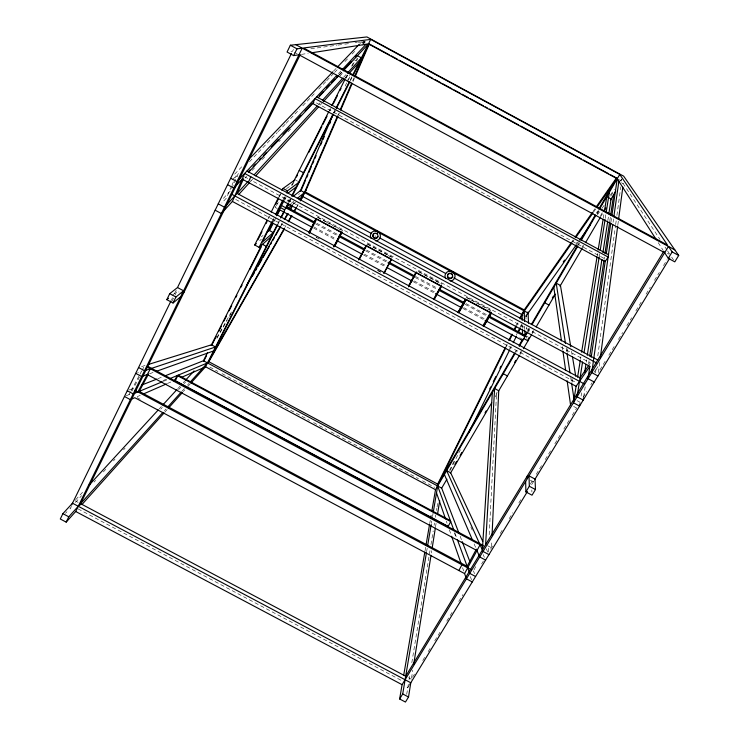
<?xml version="1.0" encoding="UTF-8"?>
<svg xmlns="http://www.w3.org/2000/svg" width="739" height="739" viewBox="0 0 739 739"><rect width="100%" height="100%" fill="white"/><g stroke="black" fill="none" stroke-linecap="round" stroke-linejoin="round"><path stroke-width="0.55" stroke-dasharray="3.69 2.77" d="M491.527 546.629L491.795 540.902M488.303 551.931L488.599 546.186M489.2 534.713L496.469 394.644M598.387 372.53L599.745 362.267M617.841 224.924L618.441 220.351M595.468 372.973L596.244 367.311M597.796 355.902L615.513 225.691M615.67 224.545L616.289 219.982M616.908 215.409L620.797 186.856M613.056 222.337L613.536 218.92M610.931 221.986L611.596 217.442M583.708 396.769L585.186 386.802M588.558 364.078L589.066 360.669M604.086 259.417L604.419 257.135M609.823 220.73L610.331 217.321M581.076 396.15L581.584 392.843M586.258 362.119L586.609 359.838M607.8 220.693L608.668 214.984M411.521 678.097L412.787 670.134M431.391 552.975L431.752 550.703M435.539 526.815L436.084 523.406M599.126 257.163L599.662 253.745M605.241 218.43L605.962 213.867M406.699 694.327L408.325 684.296M409.055 679.751L409.609 676.342M411.817 662.717L430.237 549.123M430.966 544.578L433.183 530.953M434.098 525.272L434.467 523M435.391 517.318L435.761 515.046M436.49 510.501L436.86 508.238M437.045 507.102L437.784 502.557M580.512 359.025L580.882 356.752M597.223 255.712L597.592 253.449M603.283 218.254L604.022 213.71M426.625 551.673L427.197 548.273M431.382 523.369L431.761 521.097M432.527 516.57L433.091 513.171M425.017 550.869L425.803 546.333M429.682 523.674L430.264 520.274M333.945 112.448L334.85 110.342M345.242 86.057L346.6 82.888M347.053 81.835L349.759 75.498M356.087 60.718L356.992 58.603M334.259 113.215L335.164 111.099M348.328 80.375L350.138 76.145M356.946 60.256L357.861 58.132M364.216 43.305L365.121 41.19M337.621 115.737L338.536 113.63M352.651 80.967L354.018 77.807M231.473 186.33L226.328 198.181L221.857 202.985M231.926 185.286L234.669 178.977M235.122 177.923L236.037 175.817L237.782 176.76M338.434 115.293L339.34 113.187M353.039 81.53L354.406 78.362M238.346 173.397L231.058 190.154L222.735 199.05M171.522 299.812L172.538 297.734M174.561 293.586L176.076 290.473L179.115 292.099M293.448 49.393L292.524 51.287L289.245 51.73M171.938 301.392L174.459 296.2M174.967 295.166L177.499 289.974M505.753 346.609L506.769 344.54M516.469 324.948L517.494 322.878M506.326 346.73L507.342 344.679M517.014 325.114L518.039 323.054M449.488 470.457L454.069 461.164M509.605 348.679L510.621 346.619M516.228 335.266L517.245 333.197M520.302 327.007L521.826 323.913M526.02 319.128L525.9 315.655L526.611 314.223M450.217 470.346L461.395 447.686M510.187 348.817L511.203 346.757M520.866 327.183L521.882 325.123M525.946 316.883L526.519 315.729M268.091 218.254L269.125 216.204M278.917 196.666L280.46 193.581M268.59 218.495L269.606 216.472M279.268 197.202L280.792 194.163M277.254 208.518L275.231 207.428L277.319 203.271M278.252 202.551L275.231 207.428M272.515 220.638L273.541 218.578M283.36 199.059L284.395 196.999M272.987 220.869L274.003 218.836M283.684 199.585L285.217 196.546M273.338 221.82L274.363 219.788M284.386 199.872L285.54 197.562M291.609 185.498L293.134 182.478M329.289 110.61L330.333 108.55M345.372 78.648L347.45 74.528M351.598 66.279L353.159 63.184M363.015 43.592L364.05 41.532L365.805 42.483M274.095 221.414L276.654 216.342M285.042 199.669L286.076 197.609M292.293 185.258L294.02 181.831M329.612 111.099L330.656 109.039M346.203 78.149L347.755 75.055M352.42 65.789L355.016 60.635M362.794 45.19L364.863 41.07M277.855 223.446L279.065 221.035M288.598 202.144L290.131 199.096M333.603 112.947L334.638 110.878M350.24 79.969L351.792 76.884M278.27 223.658L279.36 221.506M289.023 202.366L290.556 199.318M334.314 112.614L335.349 110.564M350.378 80.782L351.93 77.697M473.985 569.88L476.165 565.825M129.002 394.608L130.554 391.716M131.071 390.746L139.375 375.31M139.893 374.34L141.454 371.449L137.63 372.724M141.971 370.488L144.567 365.657M131.884 391.18L139.44 377.121M284.746 227.557L285.891 225.552M296.736 206.514L297.872 204.509M297.032 206.828L298.168 204.832M216.823 337.621L231.686 311.581M280.848 225.46L281.993 223.455M292.856 204.426L294.002 202.421M216.924 338.351L227.169 320.393M229.45 316.403L231.159 313.41M281.263 225.607L282.4 223.612M525.9 315.655L527.507 312.893M525.937 316.717L527.554 313.946M515.092 352.235L516.256 350.249M527.286 331.377L529.022 328.393M577.861 244.812L579.025 242.817M596.465 212.971L597.629 210.975M515.84 352.254L516.977 350.304M527.895 331.626L529.641 328.643M578.378 245.256L579.542 243.27M596.936 213.506L598.673 210.532M496.054 394.035L497.218 392.049M519.831 353.445L520.995 351.459M532.015 332.652L533.17 330.666M581.907 247.473L583.062 245.496M600.465 215.779L602.211 212.804M620.769 181.12L621.933 179.134M495.204 396.806L496.95 393.822M519.997 354.489L521.706 351.57M532.071 333.88L533.817 330.896M582.655 247.565L583.81 245.579M601.241 215.843L602.405 213.857M412.547 677.266L414.948 673.321M422.754 660.518L425.156 656.574M428.158 651.65L430.56 647.715M434.763 640.815L440.767 630.967M446.772 621.111L452.776 611.264M458.78 601.407L462.983 594.516M481.597 563.977L483.398 561.021M490.613 549.197L493.015 545.253M500.22 533.438L502.622 529.494M509.226 518.658L512.829 512.746M518.833 502.899L521.836 497.966M530.242 484.174L533.244 479.251M536.246 474.327L542.25 464.48M545.243 459.556L550.647 450.698M554.85 443.806L560.855 433.959M563.857 429.036L569.861 419.189M572.254 415.244L576.457 408.353M583.062 397.517L586.664 391.615M590.867 384.723L592.068 382.747M599.865 369.953L605.269 361.085M608.871 355.182L614.275 346.314M618.478 339.423L622.681 332.532M626.875 325.64L631.679 317.761M635.882 310.87L641.286 302.002M646.089 294.122L650.292 287.231M654.486 280.34L659.29 272.46M663.493 265.569L667.095 259.657M409.277 685.229L407.771 687.704L405.877 686.697M531.655 484.618L535.036 479.075M589.085 364.817L590.369 362.941L250.539 179.956M593.98 372.391L595.283 370.516M595.93 369.583L599.449 364.521M571.783 241.865L573.104 239.972M592.927 211.622L594.904 208.786M572.586 242.059L573.907 240.166M593.768 211.788L595.754 208.952M575.857 244.064L577.187 242.18M597.112 213.885L599.098 211.058M610.396 195.022L614.377 189.369M620.354 180.879L621.684 178.995M576.993 243.842L578.314 241.967M597.472 214.79L599.449 211.982M602.091 208.232L604.077 205.424M610.682 196.047L613.324 192.297M164.843 412.131L167.153 409.563M183.272 391.587L184.815 389.878M187.882 386.451L190.191 383.883M164.418 410.699L165.961 408.99M182.108 391.079L184.408 388.52M187.484 385.111L189.027 383.402M250.235 181.859L252.572 179.3M320.19 105.123L321.742 103.423M345.067 77.844L348.171 74.427M65.494 513.319L66.981 511.693M71.738 506.483L69.946 508.441L72.828 509.975M75.443 502.437L81.65 495.657M94.065 482.077L95.617 480.378M103.377 471.898L105.705 469.348M113.464 460.868L115.016 459.168M123.542 449.839L125.094 448.139M160.788 409.11L162.34 407.411M178.635 389.601L180.963 387.051M184.066 383.661L185.618 381.961M318.666 104.458L320.227 102.758M343.524 77.346L346.628 73.955M75.655 499.776L84.228 490.456M159.014 409.083L161.351 406.533M177.72 388.732L180.057 386.192M183.17 382.802L184.732 381.112M245.099 177.988L246.669 176.307M252.147 170.413L254.493 167.892M262.327 159.467L264.673 156.945M278.76 141.786L280.33 140.105M288.155 131.69L290.501 129.159M339.82 76.126L343.737 71.914M339.395 74.999L342.536 71.637M338.915 74.851L342.065 71.489M338.434 73.66L340.799 71.147M232.185 179.854L236.037 175.817M249.486 161.712L277.328 132.503M278.123 131.662L285.291 124.152M286.085 123.321L299.609 109.132M302.787 105.797L315.516 92.44M318.703 89.105L325.862 81.595M326.656 80.754L333.816 73.244M334.61 72.413L337.797 69.069M344.956 61.559L348.134 58.224M352.115 54.049L356.096 49.883M362.461 43.204L364.05 41.532L358.387 42.308M234.688 174.118L242.669 165.804M333.658 70.981L336.051 68.487M359.995 43.527L361.593 41.864L364.262 43.315M259.666 240.711L261.329 239.288M261.338 236.877L263.056 235.427M293.078 204.195L295.628 202.098M291.083 203.465L293.743 201.304M172.03 295.489L174.644 293.401L176.676 294.491M289.041 202.024L290.769 200.638M298.574 194.412L299.48 193.683M288.367 201.368L290.972 199.299M286.963 201.257L288.773 199.826M286.464 188.731L292.044 184.639M137.168 396.686L140.29 395.319M167.42 383.495L171.587 381.675M163.374 381.315L167.568 379.569M126.277 395.734L130.341 394.063M162.977 380.594L167.19 378.858M129.205 389.961L133.436 388.298M157.823 378.701L162.063 377.038M149.583 373.731L153.915 372.188M141.555 366.599L145.814 365.269M301.42 54.4L308.228 53.328M310.842 48.792L336.882 45.236M338.009 45.079L343.672 44.312M344.808 44.155L350.462 43.389M354.997 42.77L357.26 42.456M74.87 500.626L78.694 502.659M408.51 677.728L411.346 679.233M78.066 508.875L401.674 680.61M487.564 545.687L491.472 547.775M137.14 397.684L140.198 399.319M530.334 480.239L533.346 481.846L533.272 480.119M209.811 367.107L217.95 371.458M222.023 373.629L238.309 382.34M239.325 382.885L309.549 420.417M313.613 422.597L326.841 429.673M330.915 431.844L418.44 478.632M422.505 480.812L434.717 487.343M244.452 176.676L249.523 179.411M317.604 217.026L342.878 230.633M367.329 243.796L392.557 257.384M417.969 271.065L442.144 284.081M466.512 297.198L490.641 310.186M317.539 217.423L325.529 221.728M326.527 222.263L342.499 230.864M367.301 244.221L387.227 254.946M388.224 255.482L392.215 257.634M418.958 272.035L441.839 284.349M466.549 297.651L469.524 299.258M470.521 299.794L490.373 310.482M316.837 223.317L338.157 234.799M366.581 250.096L387.901 261.578M415.309 276.331L437.645 288.358M466.078 303.655L487.398 315.137M526.621 336.245L528.283 337.141M315.886 224.037L337.206 235.51M365.629 250.807L386.94 262.28M415.364 277.578L436.684 289.06M465.108 304.357L486.419 315.83M313.706 226.891L336.014 238.9M364.41 254.179L385.712 265.643M414.108 280.931L436.426 292.94M463.806 307.673L485.107 319.137M519.591 337.695L522.63 339.34M313.761 228.166L335.063 239.63M363.449 254.909L385.758 266.918M413.138 281.651L434.44 293.106M462.826 308.394L484.128 319.848M316.163 237.348L319.183 238.974L316.172 237.385M377.731 270.474L380.742 272.091M377.629 270.456L380.603 272.054M235.713 199.456L576.651 382.867M577.085 400.686L580.133 402.321L579.755 400.058M573.593 406.422L576.642 408.067M316.394 102.906L605.509 259.177M295.886 180.261L297.568 181.166M618.1 179.263L621.573 181.138L660.01 239.445M621.508 182.764L623.273 183.725M354.692 60.127L356.438 61.078M667.382 253.274L669.192 254.244M294.362 52.284L297.133 53.781M665.054 247.094L666.947 249.958M667.576 250.918L669.469 253.782M671.649 257.098L673.534 259.952M658.181 242.614L663.151 250.345M486.262 548.837L488.063 552.689M470.854 527.018L472.258 530.168M483.13 554.555L484.368 557.335M474.115 543.895L476.369 549.151M460.138 536.237L461.783 540.514M473.44 570.896L474.521 573.704M454.956 533.124L456.526 537.401M454.282 532.616L456.24 537.974M470.327 576.586L471.5 579.801M446.319 521.087L447.077 523.258M449.34 529.761L451.233 535.184M462.559 567.709L463.686 570.961M571.533 351.265L572.106 354.665M567.34 348.817L568.051 353.371M571.986 378.442L572.707 382.996M566.176 347.921L566.878 352.466M570.72 377.463L571.413 382.008M562.259 346.609L562.749 350.027M528.745 328.716L528.976 334.268M526.288 326.989L526.362 329.224M526.593 335.959L526.667 338.203M531.831 489.911L531.904 492.026M524.69 326.121L524.792 329.585M522.325 324.846L522.399 328.19M376.142 236.369A2.586 2.531 35.7 0 1 374.959 235.741"/><path stroke-width="1.11" d="M492.054 535.175L498.742 390.765L494.622 388.548L485.606 544.643M482.382 549.945L492.35 392.437M600.345 357.704L617.693 226.069M618.598 219.206L622.82 187.161M612.733 224.619L591.763 372.632L597.934 375.957M613.86 216.638L618.866 181.332M227.566 184.704L233.82 188.066L242.17 179.124L589.879 366.322L588.068 378.701L594.239 382.017M591.2 357.251L605.296 260.636M606.285 253.81L610.765 223.123M611.929 215.169L617.231 178.792L368.428 43.906L311.636 52.802M583.542 397.878L583.219 400.095L577.076 396.797L582.572 361.981M589.74 356.115L603.92 260.553M604.927 253.726L609.657 221.866M610.663 215.04L613.703 194.569M579.903 403.873L579.561 406.081L573.436 402.783L576.097 386.312L589.879 366.322M584.697 372.382L585.907 364.401M587.302 355.274L601.888 259.472M602.932 252.627L607.624 221.829M608.834 213.848L611.098 199.022L607.643 197.147M80.606 503.675L405.683 676.231L663.77 251.315L668.268 258.327L674.79 261.855L678.707 255.454L672.176 251.925L668.462 246.438L402.081 684.683L399.633 698.974L405.443 702.05L408.519 697.025L410.782 682.762L72.496 503.213L62.88 513.67L60.293 519L66.177 522.122L75.701 511.499L302.214 48.155L296.986 48.82L290.362 45.236L287.065 52.035L293.669 55.61L298.972 54.778L664.657 252.701M413.692 664.444L431.031 555.257M432.112 548.43L435.363 527.96M437.525 514.307L439.696 500.654M584.013 352.863L599.126 257.163M600.207 250.327L605.065 219.566M606.137 212.73L609.379 192.223M577.575 377.195L580.327 360.161M581.611 352.217L597.038 256.849M598.147 250.041L603.098 219.381M604.391 211.437L606.774 196.676M399.633 698.974L402.709 693.939L426.431 552.809M427.576 546.01L431.188 524.496M433.285 512.044L437.959 484.248L208.647 361.639L190.56 381.693M403.66 675.492L424.823 551.996M425.997 545.197L429.488 524.81M430.652 518.011L431.04 515.748M431.816 511.212L435.511 489.689L515.268 353.233M333.04 114.563L300.108 191.512L300.634 190.486L528.089 313.022L527.517 314.02L576.328 244.775M301.577 189.48L305.66 179.947M306.565 177.831L307.932 174.653M308.837 172.529L311.562 166.173M312.468 164.058L313.835 160.88M314.74 158.765L316.098 155.587M320.643 144.992L322.001 141.814M322.906 139.699L324.273 136.521M329.714 123.81L330.629 121.686M302.14 197.849L337.169 116.79M340.356 109.418L351.746 83.073M354.48 76.745L366.775 48.303M304.893 192.805L337.972 116.346M340.716 110.019L352.124 83.636M355.32 76.246L369.482 43.536M215.151 210.199L221.367 213.534L232.388 201.442L244.646 173.462L596.41 362.886M243.528 178.773L237.108 193.406L580.05 377.934L588.438 365.75M248.304 182.422L250.798 176.769M180.732 296.662L173.037 302.999L166.811 299.664L169.721 293.669L177.499 287.536L291.508 53.356M71.646 504.959L171.023 300.847M66.177 522.122L68.773 516.801L162.885 412.399M173.037 302.999L175.956 297.004L183.595 290.796L177.499 287.536M293.669 55.61L296.986 48.82M79.757 505.402L300.283 54.575M437.34 484.83L505.236 347.635M508.811 340.42L511.878 334.231M513.919 330.102L515.961 325.973M520.044 317.724L524.219 309.909M440.111 480.562L505.809 347.764M509.374 340.559L512.432 334.379M514.473 330.259L516.506 326.148M520.071 318.934L523.175 312.671L571.921 243.011M489.735 388.926L490.751 386.857M493.301 381.703L495.851 376.539M499.924 368.29L500.94 366.221M518.261 331.137L519.794 328.042M469.025 432.241L509.679 349.843M513.236 342.637L516.293 336.457M518.325 332.338L520.358 328.218M272.137 235.833L259.084 247.343L254.687 244.988L267.065 220.314M271.185 212.084L278.4 197.692M282.012 190.496L283.037 188.445L295.037 179.799M257.902 239.796L261.976 231.677M266.04 223.566L267.056 221.543M275.702 204.306L278.252 199.234M259.084 247.343L271.998 221.663M275.61 214.467L282.843 200.084M286.455 192.897L287.489 190.838L299.258 182.08M272.479 221.876L262.28 242.143L273.245 232.582L269.061 230.328L267.342 231.787M276.044 214.781L283.176 200.602M165.25 375.781L203.428 360.761L207.548 352.577M211.151 345.418L262.114 244.129L266.289 246.373M268.747 230.947L272.83 222.827M276.404 215.733L284.025 200.583M293.642 181.471L328.772 111.644M331.885 105.455L344.854 79.683M203.65 361.38L206.532 355.653M212.01 344.771L216.157 336.541M218.744 331.395L221.33 326.25M223.926 321.105L226.513 315.959M229.099 310.814L231.695 305.669M235.833 297.438L236.868 295.378M241.016 287.148L242.05 285.088M249.819 269.652L261.209 247.011M269.495 230.55L273.079 223.446M277.162 215.326L279.712 210.245M296.441 177.018L297.475 174.958M308.884 152.299L321.844 126.554M322.878 124.494L327.026 116.254M333.243 103.894L337.39 95.654M339.986 90.5L341.021 88.44M190.958 383.024L205.544 366.756L277.023 225.09M280.598 217.996L288.09 203.16M291.794 195.817L333.086 113.972M336.199 107.792L349.196 82.029M352.836 74.815L370.71 39.398L619.772 174.441L667.548 245.089L303.498 47.989L370.71 39.398M208.647 361.639L277.809 224.591M281.347 217.58L284.413 211.493M285.956 208.444L288.515 203.373M292.099 196.278L333.28 114.665M336.393 108.504L349.861 81.807M352.974 75.646L369.038 43.813L389.259 54.778M308.985 232.305L316.024 218.596L341.501 232.305L333.862 246.946M309.29 232.111L316.107 218.846M309.207 233.635L316.495 219.455M333.825 246.604L341.242 232.379M334.591 246.004L341.972 231.87M334.785 246.124L341.871 232.573M358.932 259.186L366.147 245.579L391.578 259.269L384.28 272.82M358.711 259.999L366.313 245.727M359.302 259.297L366.766 245.219M458.854 570.526L461.949 564.772M476.369 549.151L467.14 566.323L139.218 391.384L148.502 374.11M472.286 581.944L466.429 578.831L464.6 573.593L480.064 544.809L483.066 551.46L488.959 554.61M150.377 368.761L137.925 391.919L133.196 393.896L127.265 390.728M175.568 379.938L178.136 375.163L450.347 520.561M383.717 273.458L391.319 259.343M408.593 285.836L415.918 272.442M408.796 286.011L416.426 271.961M408.565 286.824L416.26 272.765M433.562 299.258L441.285 285.346M434.079 299.258L441.303 286.252M434.089 299.628L441.562 286.178L416.177 272.515M457.949 312.394L465.441 299.101M458.18 312.505L465.431 299.637M458.568 312.791L466.115 299.397L491.453 313.04L483.814 326.379M458.891 312.606L466.189 299.646M210.578 357.815L284.182 228.554M288.173 221.543L291.6 215.529M293.882 211.52L296.163 207.511M300.154 200.5L306.011 190.209M208.989 361.463L284.533 228.776M288.506 221.792L291.914 215.806M294.187 211.816L296.459 207.825M300.431 200.842L302.935 196.454M246.549 285.55L280.275 226.457M284.284 219.446L287.711 213.442M289.993 209.433L292.284 205.424M252.221 276.497L254.502 272.506M255.639 270.511L256.775 268.516M257.911 266.52L261.902 259.537M263.038 257.541L269.301 246.567M270.437 244.572L271.582 242.577M272.719 240.581L274.428 237.588M275.564 235.593L280.691 226.605M285.245 218.624L288.09 213.636M290.372 209.645L292.081 206.652M482.909 325.807L490.807 312.006M483.814 326.01L491.195 313.105M436.888 486.086L514.51 353.224M519.157 345.289L522.63 339.33L522.658 340.587L485.135 320.393M524.376 336.347L526.704 332.374M531.35 324.412L577.279 245.801M580.771 239.833L595.301 214.957M598.793 208.989L616.816 178.145L610.747 174.857M519.258 346.397L527.313 332.624M531.96 324.67L577.806 246.244M581.279 240.295L595.782 215.492M599.837 208.546L619.772 174.441M454.882 464.323L456.628 461.348M460.101 455.409L461.847 452.444M485.043 412.842L486.197 410.866M514.612 362.35L515.776 360.373M527.951 339.58L529.115 337.603M552.319 297.983L553.474 296.006M458.91 533.031L441.682 488.146L446.919 479.214M450.411 473.256L491.712 402.764M498.696 390.848L519.425 355.468M523.424 348.642L531.489 334.878M536.154 326.924L555.349 294.159M559.996 286.224L582.073 248.553M585.556 242.604L600.659 216.832M604.142 210.883L605.888 207.908M610.534 199.973L615.763 191.059M525.872 491.906L529.318 486.253L529.022 475.861L535.036 479.075L535.47 489.551L532.015 495.195L525.872 491.906L525.651 481.403M668.268 258.327L672.176 251.925M409.776 684.406L527.461 491.481M534.546 479.879L669.82 258.114M523.72 310.629L571.127 242.808M575.09 237.136L592.262 212.564M596.225 206.892L616.705 177.6M575.893 237.33L593.112 212.74M597.084 207.059L614.294 182.459M563.238 261.985L564.568 260.1M579.635 240.092L590.202 225.099M81.9 504.589L164.076 412.99M168.686 407.854L182.505 392.446M168.261 406.432L181.332 391.929M238.577 194.653L249.459 182.718M255.676 175.891L318.638 106.832M323.303 101.714L344.291 78.694M348.947 73.577L359.052 62.492M247.99 181.545L224.462 207.197L218.245 203.853M254.198 174.764L317.114 106.148M322.555 100.218L342.748 78.195M347.413 73.115L361.389 57.864L357.02 55.499L355.45 57.18M88.902 485.366L158.238 409.933M162.913 404.843L176.935 389.582M185.507 380.262L194.08 370.932M248.378 172.473L313.826 102.388M318.213 97.687L338.61 75.84M343.321 70.796L368.428 43.906M248.378 171.633L249.958 169.952M253.107 166.589L255.463 164.058M259.407 159.855L260.978 158.174M263.343 155.643L266.493 152.28M271.213 147.227L278.298 139.653M283.019 134.609L289.318 127.875M295.618 121.141L301.124 115.247M305.068 111.044L312.154 103.469M319.239 95.894L323.174 91.682M326.324 88.32L329.474 84.948M331.829 82.426L334.979 79.064M336.559 77.373L338.129 75.692M343.644 69.808L351.515 61.383M336.855 75.341L236.951 181.646L230.697 178.275M342.379 69.466L366.045 44.285M249.052 159.144L332.864 71.812M337.649 66.824L359.2 44.358M254.687 244.988L256.35 243.565M287.97 208.398L292.219 204.897M299.036 199.299L302.556 196.389L304.496 192.565L297.29 198.422M182.163 293.734L184.057 292.182M286.649 207.068L290.196 204.186M166.811 299.664L168.547 298.27M293.291 196.269L301.41 189.868M288.062 193.138L296.274 186.921M143.421 393.961L166.377 383.947M173.674 380.761L175.762 379.855M180.981 377.583L202.883 368.022M139.218 391.384L162.321 381.758M169.674 378.691L207.483 362.932M141.916 384.964L156.76 379.125M156.086 371.412L213.506 350.988M148.003 364.586L211.456 344.808L215.52 346.988L144.53 370.719L138.553 367.532M290.362 45.236L366.932 36.95L623.67 176.159L678.707 255.454M75.701 511.499L402.081 684.683M62.88 513.67L68.773 516.801M402.709 693.939L408.519 697.025M147.745 366.295L483.251 545.456M146.498 366.692L482.936 546.343M135.717 373.361L141.685 376.539L147.264 374.553L476.978 550.564L479.713 556.966L485.606 560.107M135.015 390.368L471.528 569.88M475.593 576.512L469.736 573.39L457.312 539.544M464.6 573.593L134.812 397.711L130.387 399.642L124.457 396.483M169.721 293.669L175.956 297.004M529.318 486.253L535.47 489.551M203.428 360.761L441.682 488.146M205.544 366.756L435.511 489.689M286.381 206.929L314.805 222.227M339.173 235.344L364.549 249.006M388.917 262.123L414.302 275.786M439.677 289.448L464.046 302.565M488.414 315.682L524.958 335.349M280.358 204.906L314.869 223.492M339.238 236.6L364.613 250.262M387.957 262.825L414.348 277.033M438.717 290.15L464.092 303.812M488.451 316.92L524.995 336.596L524.829 330.739M280.487 207.613L284.691 209.885M523.822 338.591L527.997 340.836M278.27 209.063L311.738 227.076M337.086 240.72L362.443 254.364M386.774 267.463L412.131 281.106M435.447 293.651L461.82 307.84M231.769 194.274L584.512 384.049M232.388 201.442L576.097 386.312M503.287 373.731L507.425 375.957M299.203 170.413L303.452 172.704M544.754 302.787L548.966 305.059M304.459 191.512L523.979 309.78M301.734 195.955L371.735 233.653M379.855 238.032L445.793 273.55M453.912 277.919L522.898 315.082M283.037 188.445L287.489 190.838M246.928 171.042L597.879 360.05M391.282 55.878L397.351 59.166M399.374 60.265L424.657 73.965M426.68 75.064L432.749 78.352M434.772 79.452L440.841 82.74M442.864 83.84L451.963 88.772M453.986 89.872L460.055 93.16M462.078 94.259L468.147 97.548M470.17 98.638L483.315 105.769M485.338 106.869L487.361 107.959M489.384 109.058L518.713 124.956M520.736 126.055L546.019 139.763M548.042 140.863L581.417 158.95M583.441 160.049L608.724 173.757M295.748 44.654L674.836 249.893M316.625 96.874L608.474 254.659M617.231 178.792L656.324 239.713M482.724 541.29L450.67 472.803L446.642 470.641L479.445 543.424M444.388 474.493L472.313 539.682M462.189 541.585L469.986 561.889M437.664 485.994L453.783 529.909M436.509 492.895L445.562 518.917M447.797 525.318L448.582 527.591M451.603 536.265L461.044 563.367M570.767 346.73L560.448 285.457L556.218 283.176L565.474 343.386M572.494 356.937L575.736 376.225M567.053 353.602L570.018 372.918M571.589 383.144L574.037 399.042M553.816 287.286L561.455 340.901M562.915 351.173L565.677 370.562M567.136 380.834L570.545 404.787M528.043 311.969L528.514 323.174M524.561 321.502L524.256 310.962L522.104 314.657L522.233 320.393M527.267 476.055L527.332 478.632M522.418 329.308L522.538 334.878M452.684 276.155A2.605 2.54 12.4 0 1 448.37 277.365A2.605 2.54 12.4 0 1 449.414 273.097M450.762 273.07A2.605 2.54 12.4 0 1 451.39 273.31M451.945 273.707A2.605 2.54 12.4 0 1 452.647 274.834M449.275 271.555A2.586 2.522 12.3 0 1 452.822 272.423M445.728 278.621A5.034 4.914 12.4 0 1 448.167 271.49A5.034 4.914 12.4 0 1 454.947 275.139A5.034 4.914 12.4 0 1 450.153 281.005M375.32 231.723A2.586 2.531 35.7 0 1 375.92 231.455M376.585 231.353A2.586 2.531 35.7 0 1 378.858 232.573M377.989 236.665A2.605 2.55 35.5 0 1 373.943 237.284A2.605 2.55 35.5 0 1 374.303 233.238M376.89 233.182A2.605 2.55 35.5 0 1 377.444 233.579M371.172 238.466A5.044 4.933 35.5 0 1 373.481 231.261A5.044 4.933 35.5 0 1 380.28 234.919A5.044 4.933 35.5 0 1 375.606 240.859M315.008 98.592L312.745 103.543L605.158 261.578L608.132 257.043L315.008 98.592M177.249 375.532L174.672 380.336L448.167 526.38L450.735 521.605L177.249 375.532M448.222 277.919A2.605 2.54 12.4 0 0 452.545 276.7A2.605 2.54 12.4 0 0 449.275 273.633A2.605 2.54 12.4 0 0 448.222 277.919M372.918 236.609A2.614 2.55 35.5 0 0 377.296 237.672A2.614 2.55 35.5 0 0 375.957 233.395A2.614 2.55 35.5 0 0 372.918 236.609"/></g></svg>
